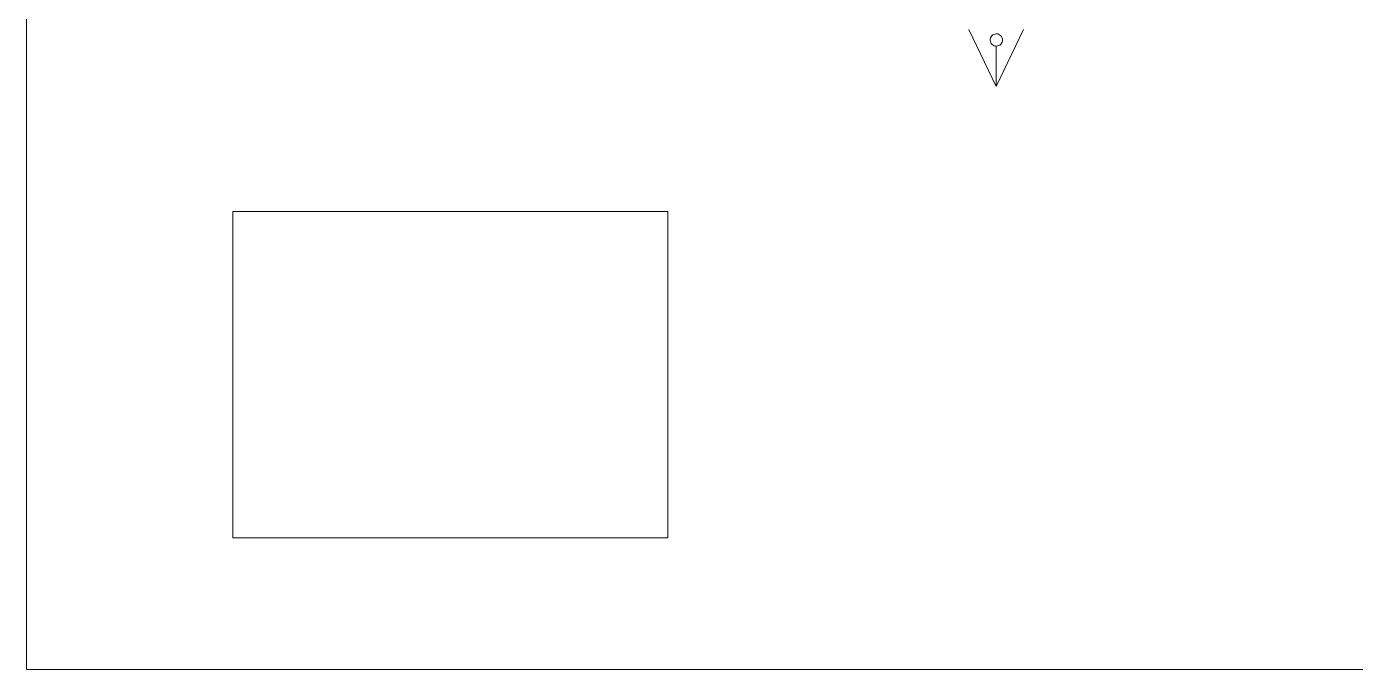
# Model space of a CAD drawing. Header units: feet. Extents: x 2814058 to 2855058, y -67651 to -38951.
# Drawn here: x 2814058 to 2836248, y -67651 to -56921 of the extents above; entities that cross this region are included whole.
import ezdxf

# ---------------------------------------------------------------- set-up
doc = ezdxf.new("R2010")
doc.units = ezdxf.units.FT
doc.header["$MEASUREMENT"] = 0
doc.layers.add('Drawing & Figure', color=7, linetype='Continuous')
doc.layers.add('Drawing & Figure_Pen_No__48', color=7, linetype='Continuous', lineweight=0, true_color=0xa80f02)
doc.layers.add('Shell - Roof_Pen_No__21', color=7, linetype='Continuous', lineweight=0)
picture_1 = doc.add_image_def('image4.jpg', size_in_pixel=(1600, 1200))

msp = doc.modelspace()

# ---------------------------------------------------------------- linework, layer by layer
at = {"layer": 'Drawing & Figure_Pen_No__48', "color": 14, "linetype": 'Continuous', "lineweight": 0, "true_color": 0xa80f02, "flags": 128}
for points in [[(2830250, -57919), (2829794, -56971)], [(2830250, -57919), (2830706, -56971)], [(2830250, -57919), (2830250, -57247)]]:
    msp.add_lwpolyline(points, dxfattribs=at)
msp.add_lwpolyline([(2830178, -57074, 0.414214), (2830181, -57218, 0.414214), (2830326, -57215, 0.414214), (2830323, -57071, 0.414214)], format="xyb", close=True, dxfattribs=at)
at = {"layer": 'Shell - Roof_Pen_No__21', "color": 7, "linetype": 'Continuous', "lineweight": 0}
for q in [(2814058, -38951), (2855058, -67651)]:
    msp.add_line((2814058, -67651), q, dxfattribs=at)

# ---------------------------------------------------------------- pictures from other files: only their frames are drawn
at = {"layer": 'Drawing & Figure', "linetype": 'Continuous', "lineweight": 0}
image = msp.add_image(picture_1, insert=(2817501, -65456), size_in_units=(7266, 5449), dxfattribs=at)
image.dxf.flags = 7

doc.saveas('drawing.dxf')
